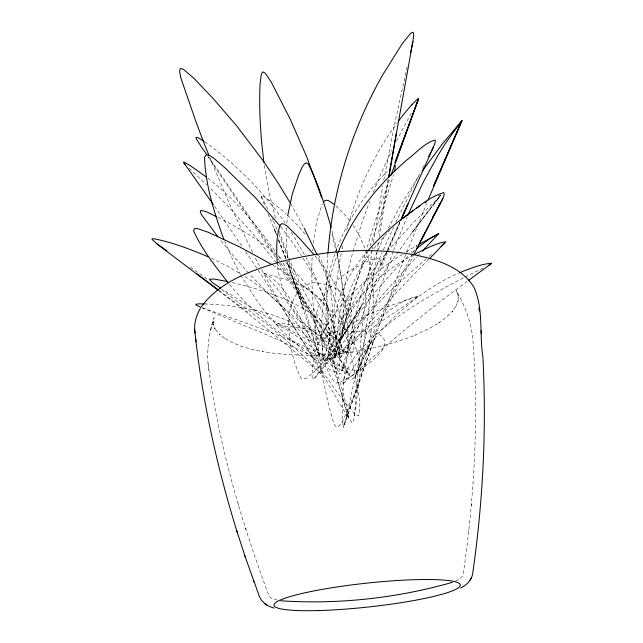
<?xml version="1.0" encoding="UTF-8"?>
<svg xmlns="http://www.w3.org/2000/svg" width="643" height="643" viewBox="0 0 643 643"><rect width="100%" height="100%" fill="white"/><g stroke="black" fill="none" stroke-linecap="round" stroke-linejoin="round"><path stroke-width="0.48" stroke-dasharray="3.21 2.41" d="M312.112 257.562C311.075 282.189 312.892 306.848 315.866 331.282C320.503 362.756 324.49 394.818 334.432 425.079L336.836 427.121L339.641 425.433L342.695 420.956L348.948 407.517L354.582 393.452L361.631 372.98L365.417 359.783L369.733 340.734L373.053 316.806L373.696 294.679L371.847 274.424L370.038 265.02L366.277 251.823M276.257 324.522C283.587 321.211 292.702 325.438 298.955 329.931C310.521 337.438 316.951 350.419 326.499 359.574C332.994 358.529 339.689 353.12 341.481 346.585A77.361 21.966 -5.2 0 0 339.697 341.192C322.111 327.094 297.259 328.846 276.257 324.522C294.365 333.138 310.336 345.355 325.045 358.858M286.456 227.622L286.256 242.933L287.726 257.69M312.506 250.778L312.619 249.106M455.574 581.015L460.509 578.419L463.008 575.678C474.381 497.143 479.067 417.291 472.742 338.097C470.789 321.162 464.68 304.895 455.983 290.298L457.856 294.06L457.406 293.16L458.314 296.077L458.033 295.113L458.25 300.08L458.306 299.099L457.752 302.122L457.969 301.173L455.823 306.381L456.329 305.594L452.013 311.67L452.616 311.027L446.612 316.983L439.105 322.698L439.716 322.256L430.786 327.705L415.185 335.172L415.7 334.955C367.33 353.875 313.631 359.783 262.336 351.617L262.874 351.713L251.485 349.237L241.125 346.135L232.67 342.735L224.905 338.475L225.613 338.957L219.4 334.191L220.051 334.834L215.518 329.626L216.064 330.406L214.473 327.649L214.883 328.533L213.355 323.726L213.452 324.723L213.283 321.733L213.211 322.738L214.111 317.562L211.852 325.229M327.898 254.154C325.583 285.098 326.789 316.292 331.386 346.971C333.637 361.736 336.667 376.38 340.469 390.823C344.109 401.481 345.299 413.779 352.243 422.885L353.61 420.868L354.542 415.74L366.389 325.294L376.894 252.771M286.802 223.282L287.501 217.149M354.542 415.74C358.344 360.916 363.785 306.189 371.943 251.823M313.165 243.126L316.911 220.42L322.231 204.088M471.303 505.334L471.456 503.887M468.819 530.813L468.948 529.591M245.562 251.55L263.493 278.033L304.911 344.752L348.635 418.344C339.335 361.832 311.035 310.055 277.342 264.386M377.039 251.775L378.478 241.84M379.193 236.873L388.581 179.702M372.361 249.026L372.643 247.161M373.342 242.499L382.73 185.867M378.639 232.444L387.986 180.144M383.767 180.12L394.931 122.741L407.437 65.666M341.208 253.535C334.481 287.943 331.619 323.405 334.874 358.36C337.679 322.625 342.912 286.899 352.822 252.353M212.68 322.111C208.621 335.911 206.909 350.467 208.115 364.822M342.148 248.986L343.354 243.56M377.103 252.096C364.902 280.244 355.708 309.693 349.832 339.801C344.905 368.527 340.332 398.274 343.241 427.29L345.765 419.164L357.259 368.061L366.245 333.91L378.663 292.75L393.154 251.333M372.683 250.063L362.001 266.017A109.238 69.211 -62.1 0 0 348.008 295.812C342.783 310.818 339.335 326.596 338.901 342.518C346.087 308.736 365.16 278.797 386.764 252.337M210.639 329.883L211.475 326.748M353.457 291.271L334.874 358.36L353.996 290.933L373.937 225.106L390.06 178.079M346.698 230.146C356.728 193.045 372.498 157.27 394.898 125.932A276.723 176.375 -83.8 0 1 397.101 122.901M338.025 252.731L332.439 269.055A155.493 132.892 -53.4 0 0 325.969 312.506C326.54 333.371 328.686 356.029 339.697 374.057L340.991 373.31C351.769 332.246 364.927 291.609 382.175 252.699M353.087 251.405L361.559 223.917L369.741 201.155M418.215 296.495C403.86 297.813 391.201 309.894 379.354 318.004A74.966 9.131 -42.6 0 0 365.248 329.441L333.637 357.846L329.594 360.699L328.501 360.651L327.93 359.783C327.022 343.282 341.232 331 353.899 322.866C373.607 310.32 396.152 303.496 418.215 296.495L378.422 323.413L331.37 359.678M334.81 254.13C323.284 287.839 318.574 324.482 323.55 359.815L324.747 360.916L326.427 359.148L330.743 349.905L368.069 251.461M344.335 424.774L374.451 338.395L343.241 427.29M370.063 245.915L383.148 208.075L392.045 179.686A257.264 13.149 -68.1 0 0 393.452 174.711M335.445 252.386C346.36 222.02 364.251 194.25 387.15 171.544M342.116 370.834L361.109 318.872L387.199 252.723M373.278 341.843L402.695 262.231L426.566 203.727M356.286 373.816C371.887 332.423 391.909 292.87 412.589 253.832M393.5 250.408L406.987 217.012M373.253 192.209L381.452 172.678L392.013 149.875M387.592 251.799L400.501 221.465M383.3 250.087L393.572 227.108M399.842 222.245L380.101 266.62L399.866 222.148M378.172 249.605L384.225 236.423M355.121 376.364L371.477 340.935L355.121 376.364L353.819 378.068L352.316 378.526C339.729 365.602 335.244 345.99 334.561 328.292A111.464 90.904 -30.5 0 1 336.916 307.402C341.779 286.585 353.224 267.906 366.984 251.791M395.758 222.39L420.562 171.89M365.988 352.637L392.262 296.769L413.304 255.681M396.45 140.913L412.099 111.544M388.227 228.289L401.184 204.305L418.633 176.431M422.371 168.394L423.729 165.773M413.425 252.257L414.687 249.902M415.965 247.523L417.259 245.136M413.586 254.781C392.085 266.154 372.104 281.321 357.797 301.205A79.153 52.171 -45.1 0 0 347.574 318.727C342.164 331.008 338.483 344.664 339.769 358.135L340.219 358.047C358.038 317.087 393.452 287.405 426.357 258.703M339.134 342.205L361.294 305.98L338.901 342.518C369.604 291.231 403.74 242.122 440.68 195.134L438.293 195.552M439.635 196.678L440.68 195.134L411.464 233.345L439.635 196.678L412.348 223.643L388.975 249.653M402.526 254.202C359.445 281.891 311.14 323.316 312.144 379.105L313.237 379.539C327.174 361.704 337.784 341.232 351.633 323.188A137.409 24.45 -56.4 0 1 376.412 290.765L393.982 270.526L408.852 255.504M463.29 277.905C432.53 293.803 402.156 311.244 376.042 334.191C361.607 347.558 346.448 363.215 342.912 383.3L344.616 381.797L360.948 356.045L378.285 333.966A100.855 37.993 -47.5 0 1 394.352 317.095C413.103 299.124 434.564 283.74 458.379 273.227M373.687 248.72L387.399 232.79M315.11 377.819C347.759 336.506 380.552 295.209 416.817 256.967M340.219 358.047C367.884 323.638 397.221 290.596 428.648 259.571M417.508 256.244L420.94 252.586M387.986 232.195L389.771 230.395M411.399 253.149L414.518 250.36M343.418 383.349C383.316 347.333 424.259 312.418 467.855 280.919M429.275 256.276L431.485 254.451M406.263 251.887L417.034 245.497M465.074 277.004L483.078 268.099M204.538 303.922C258.663 305.763 321.677 322.328 348.964 373.8L277.575 339.464L202.304 307.917M277.39 600.176L272.134 598.673L269.248 596.519C240.9 520.782 217.808 442.328 207.882 361.905M232.107 282.599C258.976 288.811 285.797 297.299 309.259 312.128C323.943 322.079 340.284 335.405 343.587 353.57L341.055 353.819L337.004 352.485L313.39 342.349A84.595 11.172 30.4 0 1 297.315 334.239L261.002 313.623L222.872 289.591M263.976 273.315C285.87 279.601 312.385 285.315 325.567 305.988A111.713 49.246 -7.2 0 1 328.018 319.45C326.258 327.834 321.757 337.937 313.551 341.216L310.706 338.371C297.042 315.367 281.851 293.232 263.943 273.299C288.667 285.805 298.006 315.568 310.706 338.371M202.457 307.901C241.784 321.492 281.361 334.85 318.856 353.031A111.384 16.011 18.5 0 1 331.555 359.823L342.623 367.225L348.964 373.8M211.37 258.277L227.164 266.089L240.635 273.814M218.017 217.334C238.424 227.526 258.052 239.461 275.743 253.921M272.978 265.238C296.945 279.866 320.053 296.777 337.937 318.639C349.077 333.17 360.225 350.475 360.032 369.307L358.641 370.786C339.006 368.857 320.23 357.042 302.917 347.879A120.153 54.165 35.5 0 1 283.764 335.333C263.381 320.68 245.112 303.183 229.101 283.868M244.959 276.538C280.292 299.333 311.525 332.769 322.633 374.105L321.966 374.33L320.64 373.334L281.168 340.388L240.378 307.346L219.191 291.014M190.473 267.183L207.046 278.966M204.675 141.741C235.764 163.852 263.059 191.292 284.849 222.615M221.514 289.463L268.645 325.647A170.885 22.264 34.8 0 1 294.277 347.429L307.635 359.919L320.64 373.334M219.11 290.532L247.836 312.128M207.842 178.207C234.173 198.816 256.557 224.126 275.437 251.638M279.07 256.694L282.293 259.499M335.927 205.929L345.693 215.726A370.681 193.607 -45.9 0 1 350.716 221.988M287.461 215.132L297.95 225.669L305.746 235M189.219 168.289L206.716 184.838M285.428 262.328C297.773 273.701 308.833 286.617 317.208 301.213C323.124 313.149 330.976 326.499 329.779 340.002C316.718 336.313 306.253 325.278 295.145 317.489A126.567 35.678 46.7 0 1 272.463 297.532L249.749 274.424M210.783 188.793L216.12 194.09A680.632 384.908 20.6 0 1 231.593 210.052L255.609 236.994L275.558 262.022M248.616 273.179L232.686 255.022L219.584 238.915M315.014 255.986C327.657 271.491 338.998 288.313 346.537 306.928C351.721 321.09 356.72 337.109 353.103 352.067L351.641 352.967C335.895 349.527 322.296 338.941 310.063 328.75A86.411 62.387 30.1 0 1 296.6 314.017C285.508 299.365 278.925 281.505 277.27 263.244M280.645 226.746L291.641 241.278L301.471 255.705M279.424 263.389L335.815 351.199L337.575 353.465L338.628 353.803C334.32 320.15 321.396 287.783 306.116 257.594M214.537 206.242L241.639 245.763M207.882 156.571L275.622 257.489M275.598 255.134L220.541 174.149A483.866 51.609 53.6 0 0 208.525 157.053M278.178 255.673L281.972 261.444M353.071 225.291L359.453 235.933L365.369 249.331M277.688 258.301L279.231 260.664M280.782 263.027L310.055 308.841L335.815 351.199M291.327 232.284L305.65 256.734M302.99 258.1C314.668 276.554 324.466 296.294 331.145 317.12C335.967 334.312 341.337 352.485 339.207 370.416L337.503 372.104L334.545 371.879L330.695 370.207L321.604 364.356L303.85 350.861L283.619 332.351A178.007 119.485 50.3 0 1 255.657 298.874L240.924 275.469M283.041 263.132C313.599 310.682 333.797 364.034 348.635 418.344M300.828 338.242C318.1 364.533 334.657 391.796 355.9 415.073L358.665 415.917C362.355 402.277 356.335 387.705 354.912 373.937C352.195 359.855 348.924 345.894 345.106 332.077C337.848 306.052 328.645 280.565 317.546 255.922M296.479 331.233L279.552 302.716L260.335 267.584M290.765 203.799L303.777 227.445M240.474 274.649L233.096 260.479L224.592 241.149M259.459 265.929L254.724 256.726M252.595 252.522L229.575 204.177L209.586 157.093M267.85 209.16L260.994 195.713L263.646 196.67L269.626 200.656A331.008 212.865 -16.2 0 1 286.239 213.998M318.59 255.094C335.196 286.77 336.956 326.105 323.188 359.011L321.637 359.791L320.085 358.03L318.526 354.381L286.947 261.074L303.721 309.428L287.091 262.336M272.31 218.628L273.082 220.364M273.476 221.232L277.993 231.914M278.933 234.213L288.522 259.483M261.082 196.493L264.779 205.656M268.115 213.894L276.627 235.097M278.483 239.735L286.633 260.134M278.612 239.815L286.264 259.209M278.515 239.935L285.661 258.599M289.069 261.018L303.191 303.335L318.526 354.381M279.375 231.416C287.148 255.89 297.291 279.625 309.749 302.097C315.954 313.254 322.714 324.104 330.012 334.585C335.308 340.806 338.853 349.848 346.657 353.208L348 351.247C348.844 310.931 341.015 270.679 331.434 231.609M245.481 528.257L245.883 529.639M238.127 503.935L238.593 505.535M275.389 218.049L269.329 193.479L264.177 164.455M332.23 231.335L336.932 251.405M337.326 253.366C342.438 281.61 346.649 311.26 341.369 339.649L339.898 340.629C324.763 333.066 314.387 317.787 304.911 304.059A122.942 112.38 36.1 0 1 291.689 274.971L288.273 260.897M208.3 366.807L208.525 369.693M314.853 326.435L315.681 338.861L317.176 342.55L318.59 342.96C331.402 333.412 340.661 319.603 351.391 307.78A104.664 12.555 -46.2 0 0 366.333 288.643C376.501 274.537 395.429 245.184 359.823 265.471C336.024 276.482 314.861 298.866 314.853 326.435M288.811 321.685C289.012 340.975 292.34 361.125 301.061 378.309L303.287 379.233L306.148 378.349L312.948 373.036L328.903 356.118L340.509 340.702A140.809 50.773 -30.7 0 0 350.194 319.515C357.098 297.098 331.844 281.931 312.426 282.816C295.74 287.116 288.731 306.004 288.811 321.685M322.368 346.818C322.569 359.469 327.126 372.707 334.882 382.513L337.101 383.075C352.042 377.907 364.758 367.153 376.541 356.761A99.094 23.55 -23.1 0 0 382.939 348.892C392.905 327.777 356.134 331.884 345.355 331.322C335.196 329.803 321.982 334.738 322.368 346.818M276.418 234.277L274.231 228.731L276.377 234.333"/><path stroke-width="0.96" d="M327.97 253.254C331.973 199.852 346.424 147.303 369.886 99.183A405.596 359.791 -84.5 0 1 382.689 74.918L402.092 43.933L410.692 33.219L413.16 32.15L413.73 35.293L412.886 41.562L390.631 165.339M468.651 280.324L491.091 263.743L491.139 263.148C480.096 264.506 469.527 268.637 459.279 272.841M287.767 215.373L292.147 194.628L298.304 176.005L302.162 167.1L304.195 164.078L306.229 162.824L308.214 163.917C318.703 183.737 324.739 205.768 331.137 227.228M389.071 176.753L396.297 133.431M388.694 176.198L389.039 174.221M389.304 172.645L390.357 166.762M411.126 49.889L412.886 41.562M410.467 52.678L410.909 50.813M391.032 175.25L418.545 98.733L395.059 162.494L418.545 98.733L417.524 98.998L412.075 104.455M442.874 198.43L419.405 243.641L442.874 198.43L444.249 194.644L443.855 192.595C428.326 197.104 415.836 209.047 402.888 218.491M401.449 218.62L433.543 146.765L435.215 142.392L435.142 140.021C423.914 143.301 415.78 153.372 406.537 160.228C396.168 169.318 386.355 179.051 377.32 189.468C361.028 208.316 347.252 229.527 338.025 252.731M428.085 200.005L461.939 120.683L433.519 186.173L461.819 120.715L442.593 143.67L422.25 171.118M400.886 220.541L407.927 203.992L401.481 218.516M407.71 215.349L423.745 181.254L438.357 154.778A327.295 86.162 -76.4 0 1 447.022 141.058L461.939 120.683M460.581 588.032C466.697 585.154 472.155 579.673 472.806 572.664C482.997 501.323 486.687 429.01 482.885 357.026C479.236 334.071 483.777 308.68 473.851 287.083C461.288 266.749 436.348 259.41 414.301 254.781C369.588 246.928 323.252 250.553 279.496 262.079C250.85 270.615 219.472 281.634 201.323 306.944M431.148 151.627L433.543 146.765M416.23 104.005L417.829 100.871M413.762 254.789L425.658 231.568M428.68 156.353L430.754 152.431M200.391 308.423C195.962 315.705 193.656 324.466 195.022 332.97M432.385 217.559L437.312 208.742M437.746 207.97L440.359 203.333M470.716 579.03L471.271 578.089M469.953 580.364L470.491 579.439M429.355 258.864L445.776 241.8C434.724 243.384 424.501 249.741 414.341 254.379M367.603 251.075C381.034 235.555 396.747 222.156 413.369 210.173M422.314 251.124L438.783 233.594L428.841 239.228L416.351 248.785M323.381 202.055L324.803 200.664L326.596 200.174L328.894 200.841L334.448 204.627M444.876 243.191L441.106 246.582M416.367 208.348L419.863 206.009M488.768 265.189L491.091 263.743M438.783 233.594L418.609 244.597M424.846 202.875L426.285 202.006M213.38 204.611L183.464 162.309L184.051 162.052L190.304 165.653L206.387 177.098M452.294 582.349C396.956 598.199 338.258 604.605 280.822 600.787M204.538 303.922L198.888 303.858L196.34 304.155L195.729 304.838L200.825 307.29M394.312 165.468L395.212 165.508L395.172 168.153A257.264 13.149 -68.1 0 1 394.272 171.657M227.566 281.594L214.079 279.03L209.385 279.215L212.182 282.381L220.645 288.136M274.103 608.077L269.61 606.55L265.864 604.468M208.123 256.798C190.376 249.291 172.171 242.21 153.195 238.601L151.861 239.132L156.723 243.721L218.411 290.411M216.458 216.562C211.25 214.432 206.218 210.518 200.431 210.647L200.391 212.294L201.814 215.092L217.873 236.737M272.126 264.723L240.032 247.113L208.549 232.396L197.489 228.57L194.323 228.659L193.607 230.708C201.87 249.749 215.373 266.21 228.016 282.574M203.855 141.203L197.53 137.401L196.051 137.409L196.686 139.547L202.127 148.035A483.866 51.609 53.6 0 1 206.933 154.81M166.891 250.81L156.723 243.721M244.879 555.874L259.402 596.551L261.725 600.618L265.655 604.316M264.603 603.584L266.901 605.184M196.758 273.725L217.784 289.535M183.464 162.309L185.409 164.552M313.744 254.435L299.791 238.657L287.196 226.095L284.327 224.182L281.931 223.643L280.211 224.954C275.919 237.09 276.49 250.529 277.27 263.244M280.091 226.055L255.126 197.377L224.72 167.582L213.902 158.274L209.401 155.437L206.114 154.81L204.514 157.109C205.455 185.313 214.272 212.937 223.86 239.341M290.274 202.963L278.146 183.078L263.453 161.16L236.552 125.674L212.897 98.266L193.921 78.317L183.215 69.155L180.209 68.512L179.622 71.775L180.852 77.932L195.777 121.23A877.984 527.252 78.4 0 0 205.519 146.853L208.838 155.244M304.227 228.297L317.152 255.054M320.222 193.68L306.615 156.587L290.331 119.421L271.314 82.191L265.205 73.093L262.891 71.879L261.355 74.017L259.989 84.924A432.98 395.509 -79.1 0 0 260.102 119.919L261.42 140.463L263.903 162.558M194.668 329.586C201.749 397.969 216.538 465.444 236.857 531.086L237.347 532.549M253.591 580.878L253.937 581.907M320.511 194.564L321.371 197.208M236.857 531.086L245.304 557.119M195.609 338.459L195.954 341.779M478.987 307.651L479.3 310.979M481.06 330.663L481.35 333.797M398.21 121.406A276.723 176.375 -83.8 0 1 412.075 104.463M317.168 610.593A93.685 11.944 -6.2 0 0 460.203 585.773A93.685 11.944 -6.2 0 0 324.056 589.068A93.685 11.944 -6.2 0 0 317.168 610.593"/></g></svg>
